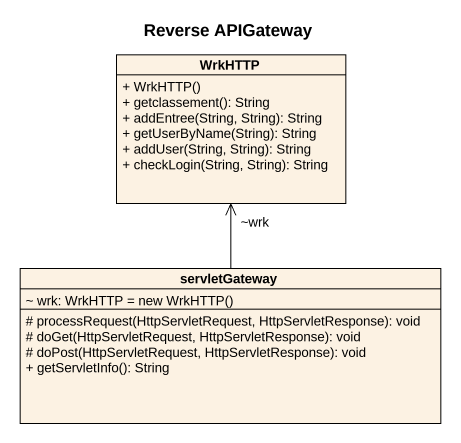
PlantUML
@startuml
title Reverse APIGateway
hide circle
hide empty members
skinparam classAttributeIconSize 0
class WrkHTTP {
  + WrkHTTP()
  + getclassement(): String
  + addEntree(String, String): String
  + getUserByName(String): String
  + addUser(String, String): String
  + checkLogin(String, String): String
}
class servletGateway {
  {field} ~ wrk: WrkHTTP = new WrkHTTP()
  # processRequest(HttpServletRequest, HttpServletResponse): void
  # doGet(HttpServletRequest, HttpServletResponse): void
  # doPost(HttpServletRequest, HttpServletResponse): void
  + getServletInfo(): String
}
servletGateway -up-> "~wrk" WrkHTTP
@enduml
